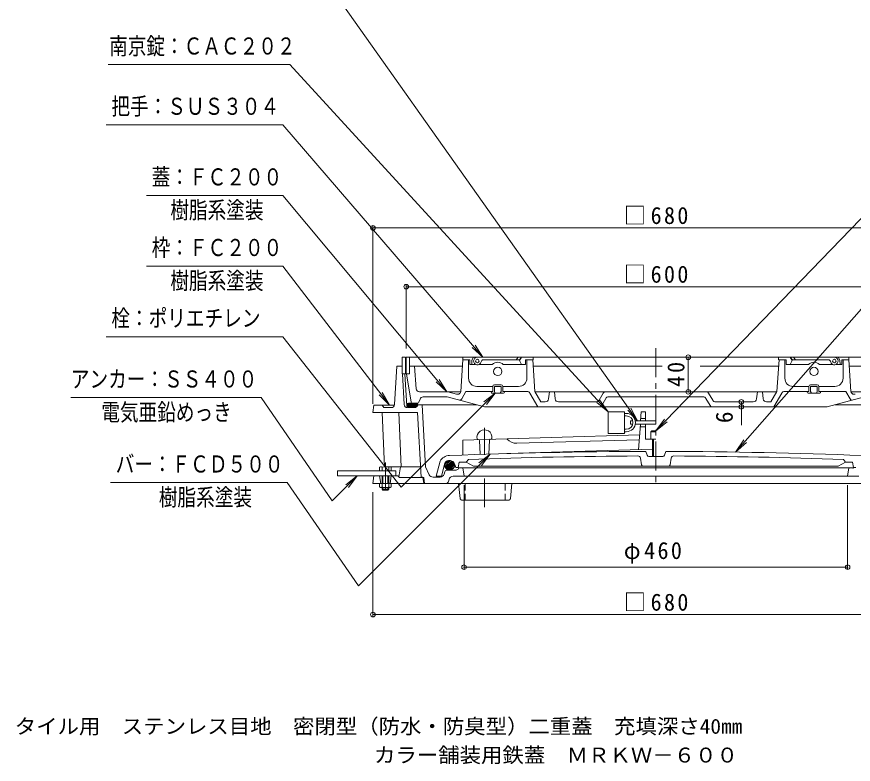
# Model space of a CAD drawing. Units: millimetres, scale not verified. Extents: x -587 to 939, y -960 to 768.
# Drawn here: x -587 to 418, y -960 to -61 of the extents above; entities that cross this region are included whole.
import ezdxf
from ezdxf.enums import TextEntityAlignment as Align

# ---------------------------------------------------------------- set-up
doc = ezdxf.new("R2010")
doc.units = ezdxf.units.MM
doc.header["$LTSCALE"] = 7
doc.header["$PDMODE"] = 32
doc.header["$PDSIZE"] = 5.6
doc.linetypes.add('CHAIN1', pattern=[8, 5, -1, 1, -1])
doc.linetypes.add('DASHED1', pattern=[1.8, 1.2, -0.6])
for name, color, linetype, lineweight in [('0-1_躯体', 2, 'Continuous', 9), ('0-2_仕上', 3, 'Continuous', 9), ('0-3_建具', 4, 'Continuous', 9), ('0-4_その他', 7, 'Continuous', 9), ('0-6_ハッチ', 6, 'Continuous', 9), ('0-E', 7, 'Continuous', 9)]:
    doc.layers.add(name, color=color, linetype=linetype, lineweight=lineweight)
doc.layers.add('F-5_F-5ﾚｲﾔ', color=2, linetype='Continuous')
doc.styles.add('ＭＳ ゴシック', font='')
doc.styles.get('ＭＳ ゴシック').set_extended_font_data('MS Gothic')

msp = doc.modelspace()

# ---------------------------------------------------------------- linework, layer by layer
at = {"layer": '0-1_躯体', "color": 7, "linetype": 'CHAIN1'}
for p, q in [((180.827, -459.741), (180.827, -622.241)), ((-25.174, -555.466), (-25.174, -588.126)), ((-144.174, -597.241), (-144.174, -630.453)), ((-25.174, -616.222), (-25.174, -650.999))]:
    msp.add_line(p, q, dxfattribs=at)
at = {"layer": '0-1_躯体'}
for p, q in [((-133.198, -527.48), (-130.423, -481.241)), ((-130.423, -481.241), (-124.173, -481.241)), ((-121.649, -527.48), (-123.854, -490.741)), ((-120.853, -490.741), (-118.531, -529.361)), ((-148.173, -528.241), (-146.174, -531.241)), ((-137.191, -531.241), (-146.174, -531.241)), ((-34.509, -527.741), (-105.174, -527.741)), ((-100.174, -527.741), (-95.892, -602.241)), ((396.162, -527.741), (466.827, -527.741)), ((-105.637, -537.241), (-159.174, -537.241)), ((-145.205, -602.241), (-148.205, -537.241)), ((-128.158, -537.241), (-125.158, -602.241)), ((-105.637, -537.241), (-101.184, -614.741)), ((-101.902, -602.241), (-145.205, -602.241)), ((-128.04, -614.374), (-126.174, -602.241)), ((-91.509, -611.821), (-95.892, -602.241)), ((-158.173, -613.241), (-129.174, -613.241)), ((-151.174, -613.241), (-149.673, -622.241)), ((-137.174, -613.241), (-138.674, -622.241)), ((-73.73, -611.152), (-72.919, -608.394)), ((-70.041, -606.241), (-59.205, -606.241)), ((-56.419, -604.355), (-56.174, -603.741)), ((417.827, -603.741), (-56.174, -603.741)), ((-49.674, -613.741), (-51.174, -603.741)), ((411.326, -613.741), (412.826, -603.741)), ((418.072, -604.355), (417.827, -603.741)), ((-99.049, -614.741), (-101.184, -614.741)), ((-98.058, -615.609), (-97.173, -622.241)), ((-86.963, -614.741), (-78.527, -614.741)), ((-67.729, -617.33), (-68.54, -620.087)), ((-62.932, -613.741), (424.585, -613.741))]:
    msp.add_line(p, q, dxfattribs=at)
at = {"layer": '0-1_躯体', "color": 7}
for p, q in [((-149.91, -602.241), (-151.099, -602.927)), ((-151.099, -602.927), (-151.099, -607.241)), ((-148.174, -602.927), (-148.174, -607.241)), ((-140.174, -607.241), (-140.174, -602.927)), ((-137.249, -602.927), (-138.437, -602.241)), ((-137.249, -607.241), (-137.249, -602.927)), ((-201.674, -607.241), (-201.674, -613.241)), ((-131.674, -607.241), (-201.674, -607.241)), ((-131.674, -613.241), (-201.674, -613.241)), ((-148.174, -613.241), (-148.174, -626.555)), ((-147.174, -613.241), (-147.174, -622.241)), ((-141.174, -613.241), (-141.174, -622.241)), ((-140.174, -613.241), (-140.174, -626.555)), ((-131.674, -607.241), (-131.674, -613.241)), ((-148.174, -629.241), (-147.174, -630.241)), ((-141.174, -630.241), (-140.174, -629.241))]:
    msp.add_line(p, q, dxfattribs=at)
at = {"layer": '0-1_躯体', "color": 7, "linetype": 'DASHED1'}
for p, q in [((-48.174, -622.241), (-48.174, -642.241)), ((-0.174, -622.241), (-0.174, -642.241))]:
    msp.add_line(p, q, dxfattribs=at)
at = {"layer": '0-1_躯体'}
for points in [[(-159.174, -537.241), (-158.173, -528.241), (-133.243, -528.241)], [(520.827, -622.241), (-159.174, -622.241), (-158.173, -613.241)], [(-129.174, -613.241), (-127.174, -615.241), (-99.116, -615.241), (-98.182, -622.241)]]:
    msp.add_lwpolyline(points, dxfattribs=at)
at = {"layer": '0-1_躯体', "color": 7}
for points in [[(-149.91, -627.241), (-151.099, -626.555), (-151.099, -622.241)], [(-137.249, -622.241), (-137.249, -626.555), (-138.437, -627.241), (-149.91, -627.241)], [(-148.174, -627.241), (-148.174, -629.241), (-140.174, -629.241), (-140.174, -627.241)], [(-141.174, -627.241), (-141.174, -630.241), (-147.174, -630.241), (-147.174, -627.241)]]:
    msp.add_lwpolyline(points, dxfattribs=at)
at = {"layer": '0-1_躯体'}
for centre, radius, start, end in [((-137.191, -527.241), 4, 270, 356.56636), ((-117.656, -527.241), 4, 183.43362, 270), ((-86.963, -609.741), 5, 204.58273, 270), ((-78.527, -609.741), 5, 270, 343.61046), ((-70.041, -609.241), 3, 90, 163.61046), ((-59.205, -603.241), 3, 270, 338.19858), ((-99.049, -615.741), 1, 7.59464, 90), ((-71.418, -619.241), 3, 270, 343.61046), ((-62.932, -618.741), 5, 90, 163.61046)]:
    msp.add_arc(centre, radius, start, end, dxfattribs=at)
at = {"layer": '0-1_躯体', "color": 7}
for centre, radius, start, end in [((-149.91, -604.78), 2.54, 46.86629, 90), ((-144.174, -614.241), 12, 70.52879, 109.47122), ((-138.437, -604.78), 2.54, 90, 133.13373), ((-149.91, -624.701), 2.54, 270, 313.13373), ((-144.174, -615.241), 12, 250.52879, 289.47122), ((-138.437, -624.701), 2.54, 226.86629, 270)]:
    msp.add_arc(centre, radius, start, end, dxfattribs=at)
at = {"layer": '0-1_躯体', "color": 7, "linetype": 'CHAIN1'}
for centre, start, end in [((-52.364, -640.241), 185.71059, 270), ((4.016, -640.241), 270, 354.2894)]:
    msp.add_arc(centre, 2, start, end, dxfattribs=at)
at = {"layer": '0-2_仕上'}
for p, q in [((-119.174, -470.741), (-119.174, -490.741)), ((480.826, -470.741), (-119.174, -470.741)), ((-115.174, -490.741), (-115.174, -470.741)), ((-51.174, -473.741), (-51.174, -470.741)), ((-38.173, -470.741), (-40.174, -474.205)), ((15.41, -470.741), (12.893, -473.741)), ((19.327, -470.741), (16.809, -473.741)), ((33.326, -473.741), (33.326, -470.741)), ((328.326, -473.741), (328.326, -470.741)), ((342.326, -470.741), (344.844, -473.741)), ((346.243, -470.741), (348.76, -473.741)), ((399.826, -470.741), (401.826, -474.205)), ((412.826, -473.741), (412.826, -470.741)), ((-115.174, -481.241), (-51.667, -481.241)), ((-107.325, -508.511), (-109.174, -481.241)), ((-44.174, -495.741), (-44.174, -473.741)), ((-42.674, -479.241), (-42.674, -473.741)), ((-35.735, -479.241), (-42.674, -479.241)), ((-40.174, -474.205), (-40.532, -479.241)), ((-15.788, -479.241), (-31.612, -479.241)), ((16.809, -473.741), (-26.325, -473.741)), ((-2.559, -479.241), (24.326, -479.241)), ((24.326, -473.741), (32.826, -473.741)), ((24.326, -479.241), (24.326, -473.741)), ((25.826, -495.741), (25.826, -473.741)), ((32.826, -473.741), (35.326, -511.741)), ((32.826, -481.241), (188.244, -481.241)), ((233.945, -481.241), (328.826, -481.241)), ((328.826, -473.741), (326.327, -511.741)), ((337.326, -473.741), (328.826, -473.741)), ((335.826, -495.741), (335.826, -473.741)), ((337.326, -479.241), (337.326, -473.741)), ((364.212, -479.241), (337.326, -479.241)), ((344.844, -473.741), (387.978, -473.741)), ((377.441, -479.241), (393.265, -479.241)), ((397.388, -479.241), (404.327, -479.241)), ((401.826, -474.205), (402.184, -479.241)), ((404.327, -479.241), (404.327, -473.741)), ((405.827, -495.741), (405.827, -473.741)), ((476.827, -481.241), (413.32, -481.241)), ((-113.38, -524.484), (-118.92, -490.741)), ((-118.92, -490.741), (-115.174, -490.741)), ((-53.646, -512.241), (-103.335, -512.241)), ((-69.174, -512.241), (-58.681, -515.052)), ((-53.646, -511.741), (-53.674, -511.741)), ((-47.369, -511.741), (-52.495, -520.619)), ((-15.174, -511.741), (-47.369, -511.741)), ((-34.174, -505.741), (-15.174, -505.741)), ((-17.174, -512.741), (-17.174, -511.741)), ((-15.174, -505.741), (-15.174, -511.741)), ((-5.174, -503.741), (-13.174, -503.741)), ((-13.174, -505.741), (-5.174, -505.741)), ((-3.174, -505.741), (15.826, -505.741)), ((-3.174, -505.741), (-3.174, -511.741)), ((26.089, -511.741), (-3.174, -511.741)), ((-1.174, -512.741), (-1.174, -511.741)), ((35.326, -511.741), (42.543, -524.241)), ((326.038, -512.241), (35.615, -512.241)), ((51.764, -520.737), (52.826, -512.241)), ((59.888, -520.737), (58.826, -512.241)), ((301.764, -520.737), (302.827, -512.241)), ((309.888, -520.737), (308.826, -512.241)), ((326.327, -511.741), (319.109, -524.241)), ((335.564, -511.741), (364.827, -511.741)), ((364.827, -505.741), (345.826, -505.741)), ((362.826, -512.741), (362.826, -511.741)), ((364.827, -505.741), (364.827, -511.741)), ((366.827, -503.741), (374.826, -503.741)), ((374.826, -505.741), (366.827, -505.741)), ((395.827, -505.741), (376.827, -505.741)), ((376.827, -505.741), (376.827, -511.741)), ((376.827, -511.741), (409.022, -511.741)), ((378.826, -512.741), (378.826, -511.741)), ((409.022, -511.741), (414.148, -520.619)), ((415.299, -511.741), (415.326, -511.741)), ((415.299, -512.241), (464.987, -512.241)), ((-103.832, -524.715), (-102.585, -520.976)), ((-98.791, -518.241), (-69.964, -518.241)), ((-69.964, -518.241), (-25.179, -530.241)), ((-16.173, -513.741), (-2.173, -513.741)), ((29.553, -513.741), (39.079, -530.241)), ((112.553, -522.241), (117.46, -513.741)), ((120.636, -520.241), (115.728, -528.741)), ((124.1, -518.241), (237.553, -518.241)), ((241.017, -520.241), (245.924, -528.741)), ((249.1, -522.241), (244.192, -513.741)), ((332.1, -513.741), (322.574, -530.241)), ((377.826, -513.741), (363.826, -513.741)), ((431.616, -518.241), (386.832, -530.241)), ((-105.255, -525.741), (-111.9, -525.741)), ((-25.179, -530.241), (386.832, -530.241)), ((47.795, -524.241), (42.543, -524.241)), ((109.089, -524.241), (63.858, -524.241)), ((252.564, -524.241), (297.795, -524.241)), ((313.858, -524.241), (319.109, -524.241))]:
    msp.add_line(p, q, dxfattribs=at)
for points in [[(19.327, -470.741), (17.017, -474.741), (19.327, -479.241)], [(342.326, -470.741), (344.636, -474.741), (342.326, -479.241)], [(-53.674, -511.741), (-51.174, -473.741), (-42.674, -473.741)], [(415.326, -511.741), (412.826, -473.741), (404.327, -473.741)], [(-13.174, -505.741), (-13.174, -511.741), (-12.174, -513.741)], [(-6.174, -513.741), (-5.174, -511.741), (-5.174, -505.741)], [(367.826, -513.741), (366.827, -511.741), (366.827, -505.741)], [(374.826, -505.741), (374.826, -511.741), (373.827, -513.741)]]:
    msp.add_lwpolyline(points, dxfattribs=at)
for centre, radius in [((-33.674, -475.241), 2.1), ((395.327, -475.241), 2.1), ((-9.173, -487.741), 5), ((370.826, -487.741), 5)]:
    msp.add_circle(centre, radius, dxfattribs=at)
for centre, radius, start, end in [((-33.674, -475.241), 4.5, 90, 348.46303), ((395.327, -475.241), 4.5, 191.53696, 90), ((-26.325, -476.741), 3, 90, 168.46303), ((-9.173, -486.741), 10, 48.59038, 131.40961), ((370.826, -486.741), 10, 48.59038, 131.40961), ((387.978, -476.741), 3, 11.53696, 90), ((-34.174, -495.741), 10, 180, 270), ((15.826, -495.741), 10, 270, 0), ((345.826, -495.741), 10, 180, 270), ((395.827, -495.741), 10, 270, 0), ((-103.335, -508.241), 4, 183.87715, 270), ((-57.646, -511.189), 4, 255, 0), ((-13.174, -505.741), 2, 90, 180), ((-5.174, -505.741), 2, 0, 90), ((26.089, -515.741), 4, 30, 90), ((120.058, -515.241), 3, 90, 150), ((241.594, -515.241), 3, 30, 90), ((335.564, -515.741), 4, 90, 150), ((366.827, -505.741), 2, 90, 180), ((374.826, -505.741), 2, 0, 90), ((419.299, -511.189), 4, 180, 285), ((-98.791, -522.241), 4, 90, 161.56505), ((-55.093, -519.119), 3, 270, 330), ((-16.173, -512.741), 1, 180, 270), ((-2.173, -512.741), 1, 270, 0), ((47.795, -520.241), 4, 270, 352.87497), ((63.858, -520.241), 4, 187.12502, 270), ((109.089, -520.241), 4, 270, 330), ((124.1, -522.241), 4, 90, 150), ((237.553, -522.241), 4, 30, 90), ((252.564, -520.241), 4, 210, 270), ((297.795, -520.241), 4, 270, 352.87497), ((313.858, -520.241), 4, 187.12502, 270), ((363.826, -512.741), 1, 180, 270), ((377.826, -512.741), 1, 270, 0), ((416.746, -519.119), 3, 210, 270), ((-111.9, -524.241), 1.5, 189.32358, 270), ((-105.255, -524.241), 1.5, 270, 341.56505), ((113.13, -527.241), 3, 270, 330), ((248.523, -527.241), 3, 210, 270)]:
    msp.add_arc(centre, radius, start, end, dxfattribs=at)
at = {"layer": '0-3_建具'}
for p, q in [((-124.173, -490.741), (-124.173, -470.741)), ((-124.173, -470.741), (-120.148, -470.741)), ((-120.148, -470.741), (-120.196, -490.741)), ((-124.173, -490.741), (-120.196, -490.741)), ((123.326, -536.152), (123.326, -562.152)), ((143.327, -538.152), (145.326, -538.152)), ((143.327, -541.152), (145.326, -541.152)), ((162.483, -547.152), (163.327, -536.152)), ((163.327, -536.152), (168.326, -536.152)), ((168.326, -536.152), (168.326, -547.152)), ((150.326, -547.152), (150.326, -551.152)), ((150.326, -547.152), (153.072, -547.152)), ((150.326, -551.152), (153.072, -551.152)), ((156.326, -547.152), (180.827, -547.152)), ((156.326, -551.152), (180.827, -551.152)), ((159.826, -581.775), (162.176, -551.152)), ((162.713, -544.152), (168.326, -544.152)), ((168.326, -551.152), (168.326, -569.152)), ((180.827, -547.152), (180.827, -551.152)), ((143.327, -557.152), (145.326, -557.152)), ((143.327, -560.152), (145.326, -560.152)), ((161.946, -554.152), (168.326, -554.152)), ((174.826, -560.152), (175.826, -559.152)), ((174.826, -560.152), (180.827, -560.152)), ((174.826, -569.152), (174.826, -560.152)), ((175.826, -559.152), (180.827, -559.152)), ((-51.174, -570.152), (161.21, -563.736)), ((-51.174, -588.152), (-51.174, -570.152)), ((-31.1, -570.52), (-30.174, -587.18)), ((-19.107, -570.153), (-20.027, -587.18)), ((2.164, -568.939), (1.826, -568.551)), ((13.935, -574.099), (160.75, -569.742)), ((168.326, -569.152), (180.827, -569.146)), ((176.827, -569.148), (176.827, -589.741)), ((177.826, -569.148), (177.826, -589.741)), ((1.826, -586.463), (176.827, -581.27)), ((162.235, -591.849), (163.556, -600.059)), ((170.369, -588.377), (168.826, -583.78)), ((172.265, -589.741), (189.388, -589.741)), ((191.284, -588.377), (192.826, -583.78)), ((199.418, -591.849), (198.097, -600.059)), ((-59.674, -603.241), (-60.886, -599.594)), ((-47.174, -596.741), (-38.173, -601.741)), ((-38.173, -601.741), (399.826, -601.741)), ((408.827, -596.741), (399.826, -601.741)), ((-54.354, -640.44), (-56.174, -622.241)), ((6.006, -640.44), (7.826, -622.241)), ((4.016, -642.241), (-52.364, -642.241))]:
    msp.add_line(p, q, dxfattribs=at)
for points in [[(123.326, -562.152), (143.327, -562.152), (143.327, -536.152), (123.326, -536.152)], [(-78.295, -595.535), (-83.174, -613.741), (-76.962, -613.741), (-72.692, -597.807)], [(-59.674, -603.241), (-56.674, -603.241), (-55.674, -596.741), (-47.174, -596.741), (-44.518, -593.421)], [(421.326, -603.241), (418.326, -603.241), (417.327, -596.741), (408.827, -596.741), (406.171, -593.421)]]:
    msp.add_lwpolyline(points, dxfattribs=at)
for centre, radius, start, end in [((145.326, -549.152), 11, 270, 90), ((145.326, -549.152), 8, 270, 90), ((-25.174, -566.826), 9, 351.67563, 192.82166), ((-32.974, -568.602), 1, 180, 270), ((-32.098, -570.576), 1, 3.18216, 91.73018), ((-18.106, -570.153), 1, 90, 180), ((-17.28, -568.127), 1, 271.73018, 0), ((13.49, -559.105), 15, 220.96608, 271.69962), ((-67.174, -601.241), 12.5, 90, 152.84076), ((197.34, -7555.723), 6972.001, 90.23431, 92.17429), ((197.34, -7555.723), 6966.5, 90.31322, 91.98955), ((159.273, -592.325), 3, 9.1413, 90.31322), ((172.265, -587.741), 2, 198.5466, 270), ((189.388, -587.741), 2, 270, 341.45338), ((164.313, -7555.723), 6972.001, 87.8257, 89.76567), ((202.38, -592.325), 3, 89.68677, 170.85869), ((164.313, -7555.723), 6966.5, 88.01044, 89.68677), ((-67.174, -601.241), 6.5, 13.522, 148.10869), ((165.53, -599.741), 2, 189.1413, 270), ((196.123, -599.741), 2, 270, 350.85869)]:
    msp.add_arc(centre, radius, start, end, dxfattribs=at)
at = {"layer": '0-4_その他'}
for p, q in [((-159.174, -526.741), (-159.174, -313.185)), ((-159.174, -315.285), (520.827, -315.285)), ((-119.174, -460.241), (-119.174, -383.764)), ((-119.174, -385.864), (480.826, -385.864)), ((219.688, -512.241), (219.688, -470.741)), ((230.188, -470.741), (221.788, -470.741)), ((230.188, -512.241), (221.788, -512.241)), ((283.571, -552.14), (283.571, -524.241)), ((294.071, -524.241), (285.671, -524.241)), ((294.071, -530.241), (285.671, -530.241)), ((-159.174, -632.741), (-159.174, -782.045)), ((-49.674, -624.241), (-49.674, -725.016)), ((411.326, -624.241), (411.326, -725.016)), ((-49.674, -722.915), (411.326, -722.915)), ((-159.174, -779.945), (520.827, -779.945))]:
    msp.add_line(p, q, dxfattribs=at)
for p in [(-159.174, -315.285), (-119.174, -385.864), (219.688, -470.741), (219.688, -512.241), (283.571, -524.241), (283.571, -530.241), (-49.674, -722.915), (411.326, -722.915), (-159.174, -779.945)]:
    msp.add_point(p, dxfattribs=at)
at = {"layer": '0-6_ハッチ'}
for p, q in [((-118.625, -527.741), (-118.531, -529.361)), ((-118.569, -528.713), (-115.597, -525.741)), ((-118.21, -530.334), (-113.617, -525.741)), ((-117.065, -531.169), (-111.637, -525.741)), ((-116.625, -525.741), (-107.174, -525.741)), ((-109.191, -531.241), (-116.535, -531.241)), ((-115.157, -531.241), (-109.657, -525.741)), ((-113.177, -531.241), (-107.677, -525.741)), ((-111.197, -531.241), (-106.046, -526.089)), ((-109.217, -531.241), (-105.233, -527.257)), ((-105.345, -528.34), (-105.174, -527.741)), ((-73.101, -600.062), (-67.876, -594.838)), ((-72.89, -601.831), (-65.938, -594.88)), ((-72.302, -603.223), (-64.438, -595.36)), ((-71.454, -604.356), (-63.218, -596.119)), ((-70.375, -605.256), (-62.231, -597.113)), ((-69.046, -605.907), (-61.479, -598.341)), ((-67.391, -606.232), (-61.022, -599.863)), ((-65.087, -605.908), (-61.346, -602.167))]:
    msp.add_line(p, q, dxfattribs=at)
for centre, radius, start, end in [((-116.625, -527.741), 2, 90, 180), ((-116.535, -529.241), 2, 183.43979, 270), ((-109.191, -527.241), 4, 270, 344.0546), ((-107.174, -527.741), 2, 0, 90), ((-67.038, -600.9), 6.12, 10.98254, 173.32552), ((-67.065, -600.189), 6.052, 180, 4.30801)]:
    msp.add_arc(centre, radius, start, end, dxfattribs=at)
at = {"layer": '0-E'}
for p, q in [((158.885, -547.152), (-208.837, -27.801)), ((-477.358, -119.006), (-259.108, -119.006)), ((-259.108, -119.006), (123.326, -536.152)), ((-479.898, -191.434), (-267.391, -191.434)), ((-267.391, -191.434), (-26.937, -470.741)), ((-431.411, -276.286), (-267.391, -276.286)), ((-267.391, -276.286), (-70.29, -512.241)), ((-431.411, -361.139), (-267.391, -361.139)), ((-267.391, -361.139), (-139.143, -528.241)), ((-479.898, -445.992), (-267.391, -445.992)), ((-26.937, -470.741), (-39.988, -459.082)), ((-26.937, -470.741), (-36.526, -456.102)), ((-70.29, -512.241), (-83.166, -500.389)), ((-70.29, -512.241), (-79.66, -497.461)), ((-522.229, -519.139), (-293.678, -519.139)), ((-139.143, -528.241), (-151.518, -515.868)), ((-139.143, -528.241), (-147.894, -513.086)), ((-12.174, -513.741), (-26.057, -524.394)), ((-12.174, -513.741), (-22.827, -527.625)), ((123.326, -536.152), (113.285, -521.819)), ((123.326, -536.152), (109.918, -524.906)), ((158.885, -547.152), (150.723, -531.672)), ((158.885, -547.152), (146.995, -534.312)), ((180.827, -559.152), (194.53, -548.267)), ((276.735, -584.628), (289.906, -573.104)), ((-18.174, -587.053), (-32.057, -597.706)), ((-18.174, -587.053), (-28.827, -600.937)), ((-178.006, -613.24), (-191.89, -623.893)), ((-178.006, -613.24), (-188.66, -627.124)), ((-474.687, -621.287), (-262.18, -621.287))]:
    msp.add_line(p, q, dxfattribs=at)
for points in [[(660.779, -62.85), (180.827, -559.152), (191.246, -545.092)], [(660.779, -147.703), (276.735, -584.628), (286.474, -570.088)], [(-267.391, -445.992), (-125.335, -626.902), (-12.174, -513.741)], [(-293.678, -519.139), (-208.029, -643.262), (-178.008, -613.241)], [(-262.18, -621.287), (-176.531, -745.411), (-18.174, -587.053)]]:
    msp.add_lwpolyline(points, dxfattribs=at)

# ---------------------------------------------------------------- texts
at = {"layer": '0-4_その他', "color": 2, "style": 'ＭＳ ゴシック'}
msp.add_text('6', height=20.53, rotation=90, dxfattribs=at).set_placement((279.371, -549.841), align=Align.BOTTOM_LEFT)
at = {"layer": '0-4_その他', "color": 2, "char_height": 20.53, "attachment_point": 7, "style": 'ＭＳ ゴシック'}
for s, insert in [('\\T1.21;\\W0.95;□680', (142.326, -311.085)), ('\\T1.21;\\W0.95;□600', (142.326, -381.664)), ('\\T1.21;\\W0.95;φ460', (142.326, -718.715)), ('\\T1.21;\\W0.95;□680', (142.326, -775.745))]:
    msp.add_mtext(s, dxfattribs=dict(at, insert=insert))
at = {"layer": '0-4_その他', "color": 2, "insert": (215.488, -506.366), "char_height": 20.53, "attachment_point": 7, "rotation": 90, "style": 'ＭＳ ゴシック'}
msp.add_mtext('\\T1.27;\\W0.95;40', dxfattribs=at)
at = {"layer": '0-E', "color": 2, "style": 'ＭＳ ゴシック', "width": 0.8}
for s, p in [('南京錠：ＣＡＣ２０２', (-476.225, -113.076)), ('把手：ＳＵＳ３０４', (-473.542, -185.504)), ('蓋：ＦＣ２００', (-425.055, -270.357)), ('樹脂系塗装', (-402.655, -310.216)), ('枠：ＦＣ２００', (-425.055, -355.21)), ('樹脂系塗装', (-402.655, -395.069)), ('栓：ポリエチレン', (-473.542, -440.063)), ('アンカー：ＳＳ４００', (-522.229, -513.209)), ('電気亜鉛めっき', (-485.653, -553.068)), ('バー：ＦＣＤ５００', (-468.331, -615.358)), ('樹脂系塗装', (-416.508, -655.217))]:
    msp.add_text(s, height=20.53, dxfattribs=at).set_placement(p, align=Align.BOTTOM_LEFT)
at = {"layer": 'F-5_F-5ﾚｲﾔ', "style": 'ＭＳ ゴシック', "width": 1.05}
for s, p in [('タイル用\u3000ステンレス目地\u3000密閉型（防水・防臭型）二重蓋\u3000充填深さ40mm', (-589.638, -928.525)), ('カラー舗装用鉄蓋\u3000ＭＲＫＷ－６００', (-157.863, -963.065))]:
    msp.add_text(s, height=17.96, dxfattribs=at).set_placement(p, align=Align.BOTTOM_LEFT)

doc.saveas('drawing.dxf')
